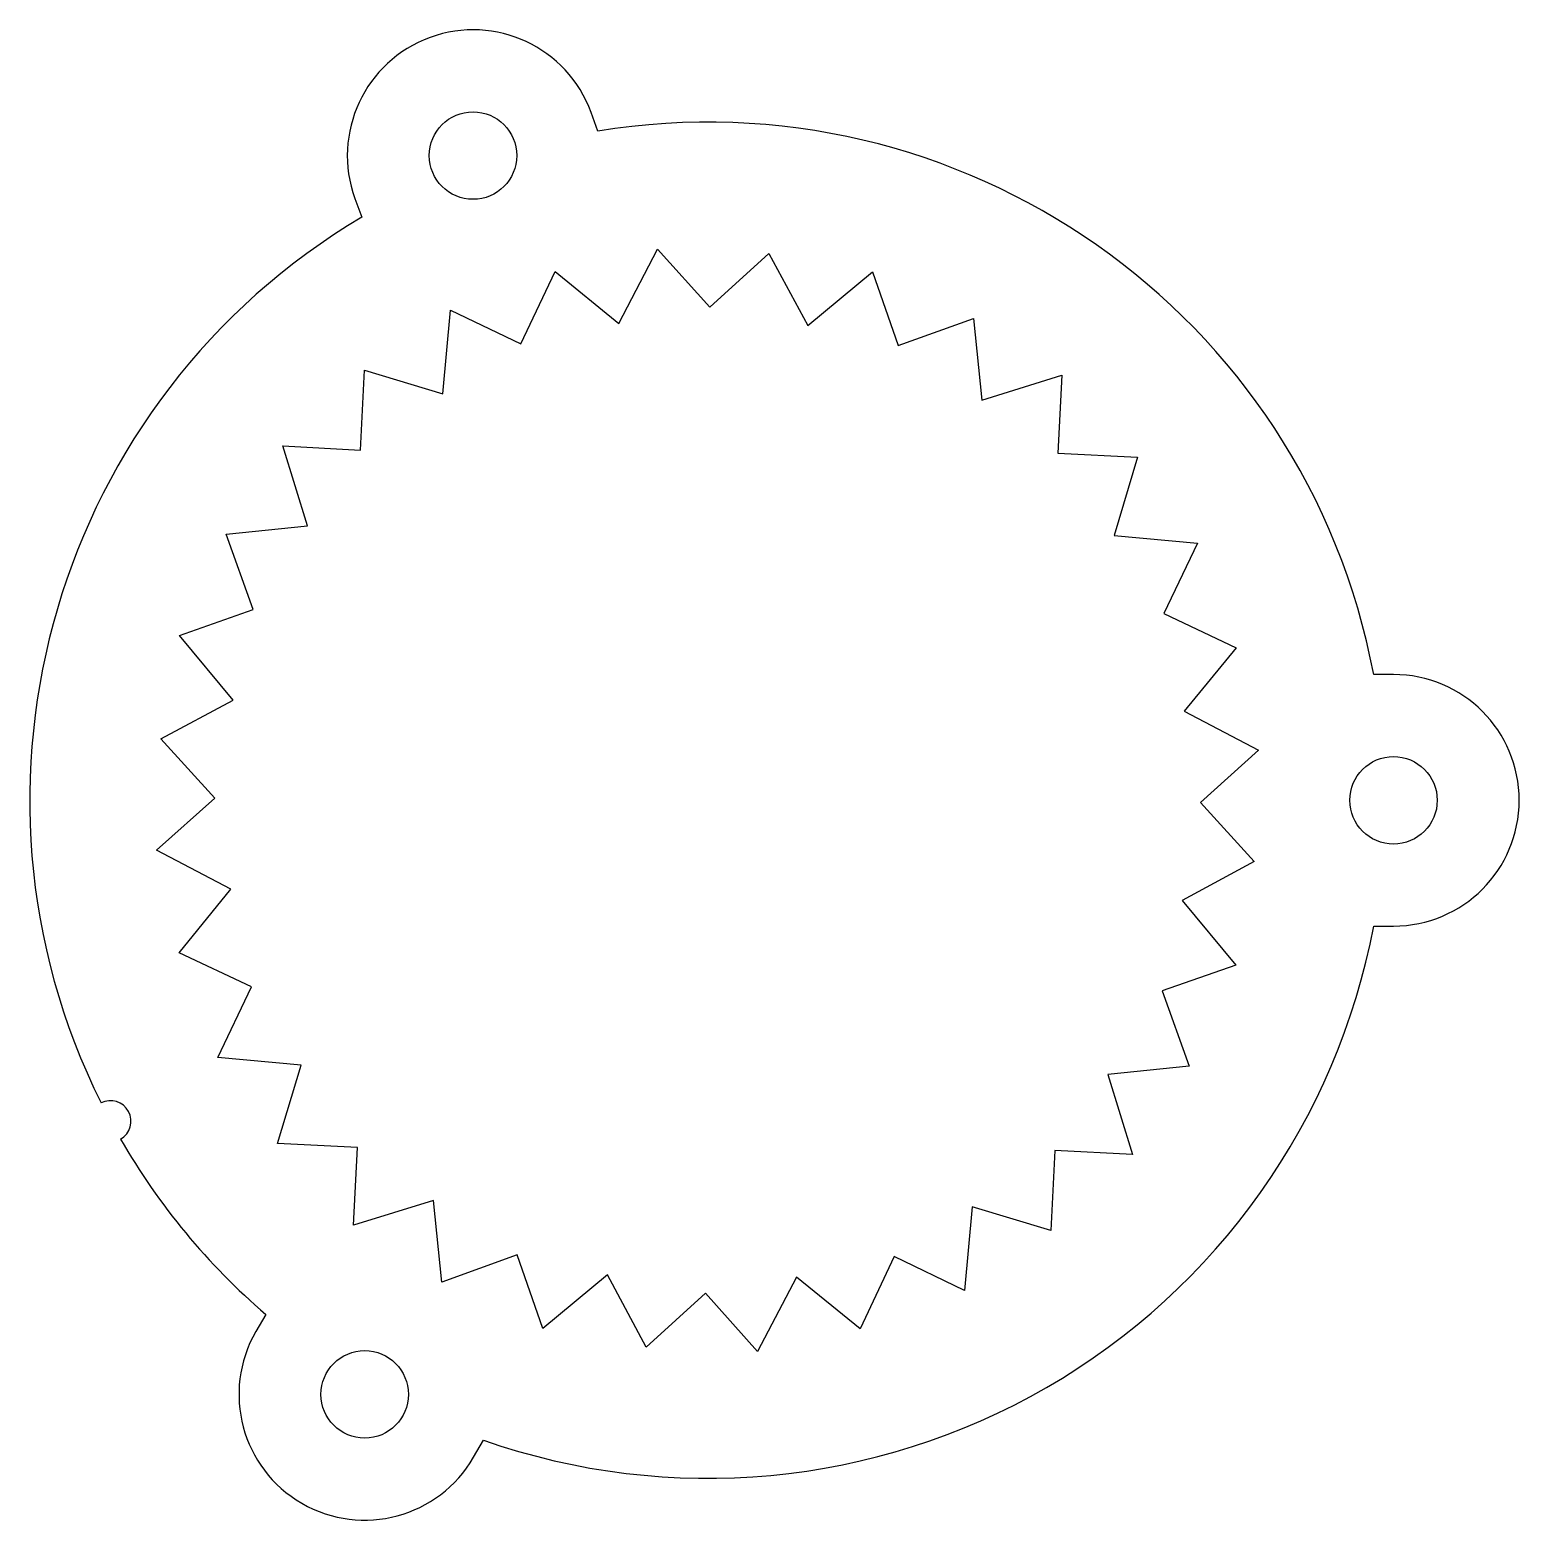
# Model space of a CAD drawing. Header units: millimetres. Extents: x -50 to 59, y -53 to 56.
import ezdxf

# ---------------------------------------------------------------- set-up
doc = ezdxf.new("R2010")
doc.units = ezdxf.units.MM

msp = doc.modelspace()

# ---------------------------------------------------------------- linework, layer by layer
for p, q in [((-8.03, 48.96), (-8.52, 50.32)), ((-25.81, 44.03), (-25.32, 42.66)), ((-6.51, 34.89), (-3.66, 40.33)), ((-3.66, 40.33), (0.16, 36.07)), ((0.16, 36.07), (4.49, 40.01)), ((4.49, 40.01), (7.33, 34.73)), ((-13.66, 33.39), (-11.16, 38.68)), ((-11.16, 38.68), (-6.51, 34.89)), ((7.33, 34.73), (12.06, 38.66)), ((12.06, 38.66), (13.95, 33.27)), ((-19.37, 29.75), (-18.81, 35.86)), ((-18.81, 35.86), (-13.66, 33.39)), ((13.95, 33.27), (19.46, 35.25)), ((19.46, 35.25), (20.07, 29.28)), ((-25.4, 25.62), (-25.11, 31.47)), ((-25.11, 31.47), (-19.37, 29.75)), ((20.07, 29.28), (25.93, 31.1)), ((25.93, 31.1), (25.62, 25.4)), ((-31.1, 25.93), (-25.4, 25.62)), ((-29.28, 20.07), (-31.1, 25.93)), ((25.62, 25.4), (31.47, 25.11)), ((31.47, 25.11), (29.75, 19.37)), ((-35.25, 19.46), (-29.28, 20.07)), ((-33.27, 13.95), (-35.25, 19.46)), ((29.75, 19.37), (35.86, 18.81)), ((35.86, 18.81), (33.39, 13.66)), ((-38.66, 12.06), (-33.27, 13.95)), ((33.39, 13.66), (38.68, 11.16)), ((-34.73, 7.33), (-38.66, 12.06)), ((38.68, 11.16), (34.89, 6.51)), ((50.2, 9.2), (48.75, 9.2)), ((-40.01, 4.49), (-34.73, 7.33)), ((34.89, 6.51), (40.33, 3.66)), ((-36.07, 0.16), (-40.01, 4.49)), ((40.33, 3.66), (36.07, -0.16)), ((-40.33, -3.66), (-36.07, 0.16)), ((36.07, -0.16), (40.01, -4.49)), ((-34.89, -6.51), (-40.33, -3.66)), ((40.01, -4.49), (34.73, -7.33)), ((-38.68, -11.16), (-34.89, -6.51)), ((34.73, -7.33), (38.66, -12.06)), ((48.75, -9.2), (50.2, -9.2)), ((-33.39, -13.66), (-38.68, -11.16)), ((38.66, -12.06), (33.27, -13.95)), ((-35.86, -18.81), (-33.39, -13.66)), ((33.27, -13.95), (35.25, -19.46)), ((-29.75, -19.37), (-35.86, -18.81)), ((-31.47, -25.11), (-29.75, -19.37)), ((35.25, -19.46), (29.28, -20.07)), ((29.28, -20.07), (31.1, -25.93)), ((-25.62, -25.4), (-31.47, -25.11)), ((-25.93, -31.1), (-25.62, -25.4)), ((25.4, -25.62), (25.11, -31.47)), ((31.1, -25.93), (25.4, -25.62)), ((-20.07, -29.28), (-25.93, -31.1)), ((-19.46, -35.25), (-20.07, -29.28)), ((19.37, -29.75), (18.81, -35.86)), ((25.11, -31.47), (19.37, -29.75)), ((-13.95, -33.27), (-19.46, -35.25)), ((-12.06, -38.66), (-13.95, -33.27)), ((13.66, -33.39), (11.16, -38.68)), ((18.81, -35.86), (13.66, -33.39)), ((-7.33, -34.73), (-12.06, -38.66)), ((-4.49, -40.01), (-7.33, -34.73)), ((6.51, -34.89), (3.66, -40.33)), ((11.16, -38.68), (6.51, -34.89)), ((-0.16, -36.07), (-4.49, -40.01)), ((3.66, -40.33), (-0.16, -36.07)), ((-32.34, -37.62), (-33.07, -38.87)), ((-17.13, -48.07), (-16.41, -46.82))]:
    msp.add_line(p, q)
for centre in [(-17.17, 47.17), (50.2, 0), (-25.1, -43.47)]:
    msp.add_circle(centre, 3.2)
for centre, radius, start, end in [((-17.17, 47.17), 9.2, 20, 200), ((0, 0), 49.61, 10.6868, 99.3132), ((0, 0), 49.61, 120.6868, 206.5176), ((50.2, 0), 9.2, -90, 90), ((0, 0), 49.61, 250.6868, 349.3132), ((-43.7, -23.48), 1.5, -60.8838, 117.3838), ((0, 0), 49.61, 209.9824, 229.3132), ((-25.1, -43.47), 9.2, 150, 330)]:
    msp.add_arc(centre, radius, start, end)

doc.saveas('drawing.dxf')
